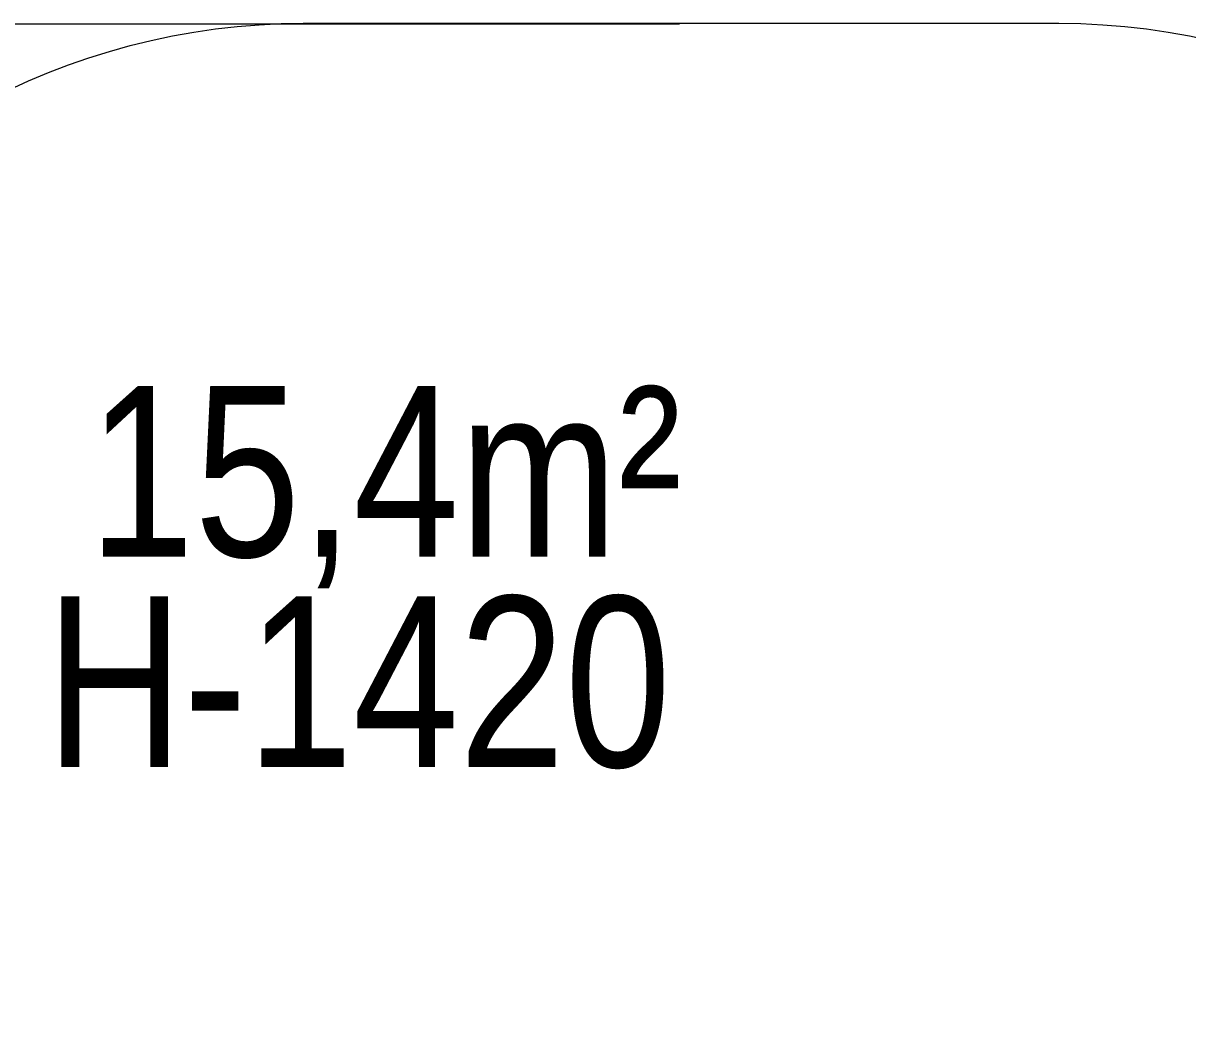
# Model space of a CAD drawing. Header units: millimetres. Extents: x -3160 to 2441, y -2789 to 2239.
# Drawn here: x -821 to 886, y 779 to 2239 of the extents above; entities that cross this region are included whole.
import ezdxf

# ---------------------------------------------------------------- set-up
doc = ezdxf.new("R2010")
doc.units = ezdxf.units.MM
for name, color, linetype in [('DIKOM_ЗОНА', 90, 'Continuous'), ('DIKOM_РАЗМЕР_ЗОНА', 7, 'Continuous'), ('DIKOM_РАЗМЕР_ОБЪЕКТА', 7, 'Continuous')]:
    doc.layers.add(name, color=color, linetype=linetype)
doc.styles.add('style1', font='arialbd.ttf', dxfattribs={"width": 0.8})
doc.dimstyles.new('1-50', dxfattribs={"dimtxt": 300, "dimasz": 200, "dimexe": 100, "dimexo": 0, "dimgap": 100, "dimtad": 1, "dimtxsty": 'style1', "dimcen": 200, "dimclrd": 7, "dimclre": 7, "dimclrt": 7, "dimadec": 1, "dimazin": 2, "dimtfac": 1, "dimtmove": 0, "dimatfit": 2, "dimfxl": 0, "dimlwd": 25, "dimlwe": 18, "dimarcsym": 0})

# ---------------------------------------------------------------- blocks, each defined once
blk = doc.blocks.new('*D1')
at = {"layer": 'Defpoints', "color": 0, "transparency": 16777216}
for p in [(141.4, 2238.1), (-2709.9, -2159.5), (141.4, -2159.5)]:
    blk.add_point(p, dxfattribs=at)
at = {"layer": 'DIKOM_РАЗМЕР_ЗОНА', "color": 7, "lineweight": 18, "transparency": 16777216}
for p, q in [((141.4, 2238.1), (-2809.9, 2238.1)), ((141.4, -2159.5), (-2809.9, -2159.5))]:
    blk.add_line(p, q, dxfattribs=at)
at = {"layer": 'DIKOM_РАЗМЕР_ЗОНА', "color": 7, "lineweight": 25, "transparency": 16777216}
blk.add_line((-2709.9, 2038.1), (-2709.9, -1959.5), dxfattribs=at)
at = {"layer": 'DIKOM_РАЗМЕР_ЗОНА', "color": 7, "transparency": 16777216}
for points in [[(-2743.3, 2038.1), (-2676.6, 2038.1), (-2709.9, 2238.1)], [(-2743.3, -1959.5), (-2676.6, -1959.5), (-2709.9, -2159.5)]]:
    blk.add_solid(points, dxfattribs=at)
at = {"layer": 'DIKOM_РАЗМЕР_ЗОНА', "color": 7, "transparency": 16777216, "insert": (-2963.1, 8.2), "char_height": 300, "attachment_point": 5, "rotation": 90, "style": 'style1'}
blk.add_mtext('{\\fArial|b0|i0|c204|p34;4400}', dxfattribs=at)

msp = doc.modelspace()

# ---------------------------------------------------------------- linework, layer by layer
at = {"layer": 'DIKOM_ЗОНА', "color": 3, "lineweight": 15}
msp.add_lwpolyline([(2291.488, 562.178, -0.28407898), (2291.488, -489.284), (1551.518, -1686.581, -0.25993326), (700.868, -2160.85), (-410.285, -2160.85, -0.25993315), (-1260.936, -1686.581), (-2002.67, -486.431, -0.28407907), (-2002.67, 565.031), (-1260.936, 1765.181, -0.25993323), (-410.286, 2239.45), (697.341, 2239.45, -0.25993321), (1547.992, 1765.181)], format="xyb", close=True, dxfattribs=at)

# ---------------------------------------------------------------- texts
at = {"layer": 'DIKOM_РАЗМЕР_ОБЪЕКТА', "char_height": 250, "width": 1517.64424, "attachment_point": 1, "style": 'style1'}
for s, insert in [('{\\fArial|b0|i0|c204|p34;15,4m²}', (-725.113, 1707.786)), ('{\\fArial|b0|i0|c204|p34;H-1420}', (-787.443, 1399.624))]:
    msp.add_mtext(s, dxfattribs=dict(at, insert=insert))

# ---------------------------------------------------------------- dimensions: what is measured, and where the dimension line sits
at = {"layer": 'DIKOM_РАЗМЕР_ЗОНА'}
dim = msp.add_linear_dim(base=(-2709.946, -2159.507), p1=(141.425, 2238.107), p2=(141.425, -2159.507), angle=90, text='{\\fArial|b0|i0|c204|p34;4400}', dimstyle='1-50', dxfattribs=at)
dim.commit()
dim.dimension.update_dxf_attribs({"geometry": '*D1', "text_midpoint": (-2709.946, 8.168), "dimtype": 160})

doc.saveas('drawing.dxf')
